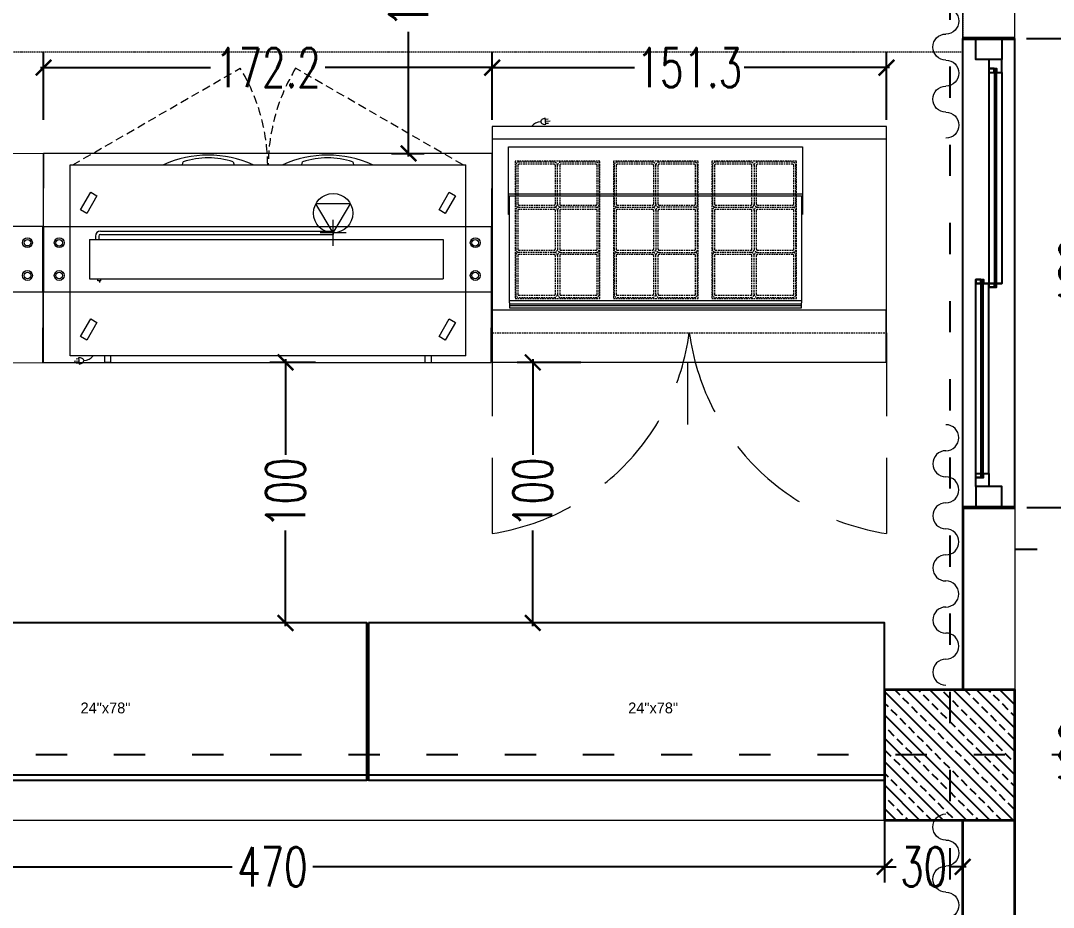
# Model space of a CAD drawing. Header units: centimetres. Extents: x -3207095 to 15275363, y -32656 to 4798027.
# Drawn here: x 685275.2 to 685671.6, y 4437893.4 to 4438233.8 of the extents above; entities that cross this region are included whole.
import ezdxf

# ---------------------------------------------------------------- set-up
doc = ezdxf.new("R2010")
doc.units = ezdxf.units.CM
for name, pattern in [('ACAD_ISO03W100', [30, 12, -18]), ('DASHED', [19.05, 12.7, -6.35]), ('DUZ', [500, 500]), ('HIDDEN', [0.375, 0.25, -0.125]), ('ШТРИХОВАЯ', [0.75, 0.5, -0.25])]:
    doc.linetypes.add(name, pattern=pattern)
doc.layers.get('0').update_dxf_attribs({"color": 1, "linetype": 'DUZ'})
for name, color, linetype, lineweight in [('200', 9, 'Continuous', 0), ('201', 2, 'HIDDEN', 9), ('206-KCL-DS', 1, 'DASHED', 13), ('350', 3, 'Continuous', 9), ('800', 2, 'Continuous', 15), ('cam', 143, 'Continuous', 20), ('DUV', 220, 'Continuous', 50), ('DUVAR', 7, 'Continuous', 35), ('FE_PERDE', 205, 'Continuous', 15), ('Fix & Furniture', 144, 'Continuous', 13), ('gor25', 142, 'Continuous', 25), ('inne_gulv', 252, 'Continuous', 9), ('iç duvar', 7, 'Continuous', 50), ('KOLON_F', 3, 'Continuous', 35)]:
    doc.layers.add(name, color=color, linetype=linetype, lineweight=lineweight)
for name, color, linetype in [('AGAC', 116, 'Continuous'), ('DIM', 1, 'DUZ'), ('IND Equipos', 3, 'Continuous'), ('KOLTAR_F', 145, 'Continuous'), ('Leyenda', 7, 'Continuous'), ('PEN', 161, 'Continuous'), ('söve', 26, 'DUZ')]:
    doc.layers.add(name, color=color, linetype=linetype)
doc.styles.add('DIM', font='ROMANSTW.SHX', dxfattribs={"width": 0.7})
doc.dimstyles.new('1_100', dxfattribs={"dimtxt": 15, "dimasz": 6, "dimexe": 6, "dimexo": 0, "dimgap": 2, "dimtad": 0, "dimdec": 1, "dimzin": 11, "dimdsep": 46, "dimtxsty": 'DIM', "dimblk": 'ARCHTICK', "dimcen": 3, "dimdle": 1.25, "dimclrt": 2, "dimadec": 0, "dimazin": 0, "dimtfac": 1.25, "dimtdec": 1, "dimtix": 1, "dimtofl": 0, "dimtmove": 1, "dimatfit": 3, "dimldrblk": 'ARCHTICK', "dimfxl": 20, "dimfxlon": 1, "dimtolj": 1, "dimtzin": 0, "dimarcsym": 0})
pattern_1 = [(135, (5187059.261, 3777343.4494), (-4.4901280605, -4.4901280605), []), (135, (5187059.261, 3777347.9395), (-4.4901280605, -4.4901280605), [3.175, -1.5875])]

# ---------------------------------------------------------------- blocks, each defined once
blk = doc.blocks.new('GEN_BLOCK00601')
at = {"linetype": 'Continuous', "ltscale": 50}
for centre, start, end in [((50, 50), 0, 180), ((250, 50), 0, 180), ((450, 50), 0, 180), ((650, 50), 0, 180), ((850, 50), 0, 180), ((150, 50), 180, 0), ((350, 50), 180, 0), ((550, 50), 180, 0), ((750, 50), 180, 0), ((950, 50), 180, 0)]:
    blk.add_arc(centre, 50, start, end, dxfattribs=at)
for tag in ['Sfb', 'FLOOR']:
    blk.add_attdef(tag, (0, 0), '', height=1)
blk = doc.blocks.new('_ArchTick')
at = {"color": 0, "linetype": 'ByBlock', "const_width": 0.15}
blk.add_lwpolyline([(-0.5, -0.5), (0.5, 0.5)], dxfattribs=at)
blk = doc.blocks.new('*D5622')
at = {"layer": 'Defpoints', "color": 0, "linetype": 'Continuous', "lineweight": 5, "transparency": 16777216}
for p in [(685656.79, 4438046.93), (685681.42, 4438046.93), (685656.79, 4437856.93)]:
    blk.add_point(p, dxfattribs=at)
at = {"layer": 'DIM', "color": 0, "linetype": 'Continuous', "lineweight": -2, "transparency": 16777216}
for p, q in [((685661.42, 4438046.93), (685687.42, 4438046.93)), ((685681.42, 4438048.18), (685681.42, 4437966.43)), ((685681.42, 4437855.68), (685681.42, 4437937.43)), ((685661.42, 4437856.93), (685687.42, 4437856.93))]:
    blk.add_line(p, q, dxfattribs=at)
at = {"layer": 'DIM', "color": 0, "linetype": 'Continuous', "lineweight": -2, "transparency": 16777216, "xscale": 6, "yscale": 6, "zscale": 6}
for p, rotation in [((685681.42, 4438046.93), 90), ((685681.42, 4437856.93), 270)]:
    blk.add_blockref('_ArchTick', p, dxfattribs=dict(at, rotation=rotation))
at = {"layer": 'DIM', "color": 2, "linetype": 'Continuous', "lineweight": 5, "transparency": 16777216, "insert": (685681.42, 4437951.93), "char_height": 15, "attachment_point": 5, "rotation": 90, "style": 'DIM'}
blk.add_mtext('\\A1;190', dxfattribs=at)
blk = doc.blocks.new('*D5623')
at = {"layer": 'Defpoints', "color": 0, "linetype": 'Continuous', "lineweight": 5, "transparency": 16777216}
for p in [(685656.79, 4438226.93), (685681.42, 4438226.93), (685656.79, 4438046.93)]:
    blk.add_point(p, dxfattribs=at)
at = {"layer": 'DIM', "color": 0, "linetype": 'Continuous', "lineweight": -2, "transparency": 16777216}
for p, q in [((685661.42, 4438226.93), (685687.42, 4438226.93)), ((685681.42, 4438228.18), (685681.42, 4438151.43)), ((685681.42, 4438045.68), (685681.42, 4438122.43)), ((685661.42, 4438046.93), (685687.42, 4438046.93))]:
    blk.add_line(p, q, dxfattribs=at)
at = {"layer": 'DIM', "color": 0, "linetype": 'Continuous', "lineweight": -2, "transparency": 16777216, "xscale": 6, "yscale": 6, "zscale": 6}
for p, rotation in [((685681.42, 4438226.93), 90), ((685681.42, 4438046.93), 270)]:
    blk.add_blockref('_ArchTick', p, dxfattribs=dict(at, rotation=rotation))
at = {"layer": 'DIM', "color": 2, "linetype": 'Continuous', "lineweight": 5, "transparency": 16777216, "insert": (685681.42, 4438136.93), "char_height": 15, "attachment_point": 5, "rotation": 90, "style": 'DIM'}
blk.add_mtext('\\A1;180', dxfattribs=at)
blk = doc.blocks.new('*D5624')
at = {"layer": 'Defpoints', "color": 0, "linetype": 'Continuous', "lineweight": 5, "transparency": 16777216}
for p in [(685656.79, 4438416.93), (685681.2, 4438416.93), (685656.79, 4438226.93)]:
    blk.add_point(p, dxfattribs=at)
at = {"layer": 'DIM', "color": 0, "linetype": 'Continuous', "lineweight": -2, "transparency": 16777216}
for p, q in [((685661.2, 4438416.93), (685687.2, 4438416.93)), ((685681.2, 4438418.18), (685681.2, 4438336.43)), ((685681.2, 4438225.68), (685681.2, 4438307.43)), ((685661.2, 4438226.93), (685687.2, 4438226.93))]:
    blk.add_line(p, q, dxfattribs=at)
at = {"layer": 'DIM', "color": 0, "linetype": 'Continuous', "lineweight": -2, "transparency": 16777216, "xscale": 6, "yscale": 6, "zscale": 6}
for p, rotation in [((685681.2, 4438416.93), 90), ((685681.2, 4438226.93), 270)]:
    blk.add_blockref('_ArchTick', p, dxfattribs=dict(at, rotation=rotation))
at = {"layer": 'DIM', "color": 2, "linetype": 'Continuous', "lineweight": 5, "transparency": 16777216, "insert": (685681.2, 4438321.93), "char_height": 15, "attachment_point": 5, "rotation": 90, "style": 'DIM'}
blk.add_mtext('\\A1;190', dxfattribs=at)
blk = doc.blocks.new('*D5545')
at = {"layer": 'Defpoints', "color": 0, "linetype": 'Continuous', "lineweight": 5, "transparency": 16777216}
for p in [(685136.79, 4437926.93), (685606.79, 4437926.93), (685606.79, 4437908.95)]:
    blk.add_point(p, dxfattribs=at)
at = {"layer": 'DIM', "color": 0, "linetype": 'Continuous', "lineweight": -2, "transparency": 16777216}
for p, q in [((685136.79, 4437926.93), (685136.79, 4437902.95)), ((685606.79, 4437926.93), (685606.79, 4437902.95)), ((685135.54, 4437908.95), (685356.29, 4437908.95)), ((685608.04, 4437908.95), (685387.29, 4437908.95))]:
    blk.add_line(p, q, dxfattribs=at)
at = {"layer": 'DIM', "color": 0, "linetype": 'Continuous', "lineweight": -2, "transparency": 16777216, "xscale": 6, "yscale": 6, "zscale": 6, "rotation": 180}
blk.add_blockref('_ArchTick', (685136.79, 4437908.95), dxfattribs=at)
at = {"layer": 'DIM', "color": 0, "linetype": 'Continuous', "lineweight": -2, "transparency": 16777216, "xscale": 6, "yscale": 6, "zscale": 6}
blk.add_blockref('_ArchTick', (685606.79, 4437908.95), dxfattribs=at)
at = {"layer": 'DIM', "color": 2, "linetype": 'Continuous', "lineweight": 5, "transparency": 16777216, "insert": (685371.79, 4437908.95), "char_height": 15, "attachment_point": 5, "style": 'DIM'}
blk.add_mtext('\\A1;470', dxfattribs=at)
blk = doc.blocks.new('*D5546')
at = {"layer": 'Defpoints', "color": 0, "linetype": 'Continuous', "lineweight": 5, "transparency": 16777216}
for p in [(685606.79, 4437926.93), (685636.79, 4437926.93), (685636.79, 4437908.95)]:
    blk.add_point(p, dxfattribs=at)
at = {"layer": 'DIM', "color": 0, "linetype": 'Continuous', "lineweight": -2, "transparency": 16777216}
for p, q in [((685606.79, 4437926.93), (685606.79, 4437902.95)), ((685636.79, 4437926.93), (685636.79, 4437902.95)), ((685605.54, 4437908.95), (685611.29, 4437908.95)), ((685638.04, 4437908.95), (685632.29, 4437908.95))]:
    blk.add_line(p, q, dxfattribs=at)
at = {"layer": 'DIM', "color": 0, "linetype": 'Continuous', "lineweight": -2, "transparency": 16777216, "xscale": 6, "yscale": 6, "zscale": 6, "rotation": 180}
blk.add_blockref('_ArchTick', (685606.79, 4437908.95), dxfattribs=at)
at = {"layer": 'DIM', "color": 0, "linetype": 'Continuous', "lineweight": -2, "transparency": 16777216, "xscale": 6, "yscale": 6, "zscale": 6}
blk.add_blockref('_ArchTick', (685636.79, 4437908.95), dxfattribs=at)
at = {"layer": 'DIM', "color": 2, "linetype": 'Continuous', "lineweight": 5, "transparency": 16777216, "insert": (685621.79, 4437908.95), "char_height": 15, "attachment_point": 5, "style": 'DIM'}
blk.add_mtext('\\A1;30', dxfattribs=at)
blk = doc.blocks.new('*D5819')
at = {"layer": 'Defpoints', "color": 0, "linetype": 'Continuous', "lineweight": 5, "transparency": 16777216}
for p in [(691256.93, 4438668.74), (0, 4437978.74), (691238.54, 4437978.74)]:
    blk.add_point(p, dxfattribs=at)
at = {"layer": 'DIM', "color": 0, "linetype": 'Continuous', "lineweight": -2, "transparency": 16777216}
for p, q in [((691238.54, 4438669.99), (691238.54, 4438339.24)), ((691256.93, 4438668.74), (691232.54, 4438668.74)), ((691238.54, 4437977.49), (691238.54, 4438308.24)), ((691218.54, 4437978.74), (691244.54, 4437978.74))]:
    blk.add_line(p, q, dxfattribs=at)
at = {"layer": 'DIM', "color": 0, "linetype": 'Continuous', "lineweight": -2, "transparency": 16777216, "xscale": 6, "yscale": 6, "zscale": 6}
for p, rotation in [((691238.54, 4438668.74), 90), ((691238.54, 4437978.74), 270)]:
    blk.add_blockref('_ArchTick', p, dxfattribs=dict(at, rotation=rotation))
at = {"layer": 'DIM', "color": 2, "linetype": 'Continuous', "lineweight": 5, "transparency": 16777216, "insert": (691238.54, 4438323.74), "char_height": 15, "attachment_point": 5, "rotation": 90, "style": 'DIM'}
blk.add_mtext('\\A1;690', dxfattribs=at)
blk = doc.blocks.new('canlghas')
at = {"layer": '200'}
for p, q in [((8393.798, 1486.8833), (8395.5371, 1486.8833)), ((8393.798, 1486.6293), (8393.798, 1486.8833)), ((8395.5371, 1486.6293), (8395.5371, 1486.8833)), ((8393.798, 1486.6293), (8395.5371, 1486.6293))]:
    blk.add_line(p, q, dxfattribs=at)
for centre, radius in [((8393.8615, 1486.8198), 0.0191), ((8393.8615, 1486.8198), 0.0127), ((8395.4736, 1486.8198), 0.0191), ((8395.4736, 1486.8198), 0.0127), ((8393.8615, 1486.6928), 0.0191), ((8395.4736, 1486.6928), 0.0191), ((8393.8615, 1486.6928), 0.0127), ((8395.4736, 1486.6928), 0.0127)]:
    blk.add_circle(centre, radius, dxfattribs=at)
blk = doc.blocks.new('TFR054P')
at = {"layer": '200'}
for p, q in [((0, -1), (0, -30.13)), ((0, -1), (60.38, -1)), ((5.24, 0), (5.24, -1)), ((6.18, 0), (5.24, 0)), ((6.18, 0), (6.18, -1)), ((54.13, 0), (54.13, -1)), ((54.13, 0), (55.07, 0)), ((55.07, 0), (55.07, -1)), ((60.38, -1), (60.38, -30.13)), ((1.58, -6.09), (3.13, -3.41)), ((4.09, -3.97), (2.54, -6.64)), ((3.13, -3.41), (4.09, -3.97)), ((56.27, -6.09), (57.82, -3.41)), ((58.78, -3.97), (57.23, -6.64)), ((57.82, -3.41), (58.78, -3.97)), ((2.54, -6.64), (1.58, -6.09)), ((57.23, -6.64), (56.27, -6.09)), ((1.58, -25.41), (3.13, -22.73)), ((4.09, -23.29), (2.54, -25.97)), ((3.13, -22.73), (4.09, -23.29)), ((56.27, -25.41), (57.82, -22.73)), ((58.78, -23.29), (57.23, -25.97)), ((57.82, -22.73), (58.78, -23.29)), ((2.54, -25.97), (1.58, -25.41)), ((57.23, -25.97), (56.27, -25.41)), ((60.38, -30.13), (0, -30.13)), ((17.26, -30.59), (17.13, -30.13)), ((25.02, -30.13), (24.9, -30.59)), ((35.48, -30.59), (35.35, -30.13)), ((43.24, -30.13), (43.11, -30.59))]:
    blk.add_line(p, q, dxfattribs=at)
for centre, radius, start, end in [((21.08, -15.27), 16.36, 245.2721, 294.7279), ((21.08, -18.86), 12.34, 251.9772, 288.0228), ((39.3, -15.27), 16.36, 245.2721, 294.7279), ((39.3, -18.86), 12.34, 251.9772, 288.0228)]:
    blk.add_arc(centre, radius, start, end, dxfattribs=at)
at = {"layer": '206-KCL-DS', "ltscale": 0.1}
for p, q in [((0.42, -30.13), (25.97, -44.88)), ((59.96, -30.13), (34.4, -44.88))]:
    blk.add_line(p, q, dxfattribs=at)
for centre, start, end in [((1.16, -29.88), 328.8363, 359.5059), ((59.21, -29.88), 180.4941, 211.1637)]:
    blk.add_arc(centre, 28.99, start, end, dxfattribs=at)
at = {"layer": '350'}
for p, q in [((59.07, -0.68), (58.97, 0.25)), ((58.98, 0.12), (59.38, 0.16)), ((59.02, -0.2), (59.73, -0.13)), ((59.05, -0.52), (59.45, -0.48))]:
    blk.add_line(p, q, dxfattribs=at)
for centre, radius, start, end in [((58.8, -0.38), 0.562, 127.9125, 152.372), ((58.96, -0.6), 0.832, 110.4392, 127.9125), ((59.09, -0.95), 1.21, 95.9458, 110.4392), ((58.28, -2.06), 1.76, 90.5583, 143.148), ((58.57, -0.26), 0.302, 152.372, 219.5196), ((58.77, -0.1), 0.562, 219.5196, 243.9791), ((58.89, 0.15), 0.832, 243.9791, 261.4524), ((58.94, 0.52), 1.21, 261.4524, 275.9458)]:
    blk.add_arc(centre, radius, start, end, dxfattribs=at)
blk = doc.blocks.new('DC4M6SBP')
at = {"layer": '200'}
for p, q in [((0, 0), (0, -31.5)), ((60.13, 0), (0, 0)), ((60.13, -31.5), (60.13, 0)), ((60.13, -1.95), (0, -1.95)), ((2.5, -3.09), (47.34, -3.09)), ((2.5, -13.44), (2.5, -3.09)), ((47.34, -3.09), (47.34, -13.44)), ((47.34, -10.33), (2.5, -10.33)), ((2.54, -10.61), (47.34, -10.61)), ((2.54, -13.44), (2.54, -10.61)), ((2.66, -26.91), (2.66, -10.61)), ((47.18, -10.61), (47.18, -26.91)), ((47.31, -13.44), (47.31, -10.61)), ((2.54, -13.44), (2.5, -13.44)), ((47.34, -13.44), (47.31, -13.44)), ((2.66, -26.54), (47.18, -26.54)), ((0.06, -36), (0.06, -28)), ((0.06, -28), (60.06, -28)), ((2.7, -26.91), (2.66, -26.91)), ((2.7, -27.71), (2.7, -26.91)), ((2.7, -27.08), (47.14, -27.08)), ((47.14, -27.35), (2.7, -27.35)), ((47.14, -27.71), (2.7, -27.71)), ((47.18, -26.91), (47.14, -26.91)), ((47.14, -26.91), (47.14, -27.71)), ((60.06, -28), (60.06, -36)), ((60.06, -36), (0.06, -36))]:
    blk.add_line(p, q, dxfattribs=at)
at = {"layer": '201'}
for p, q in [((16.42, -5.31), (3.5, -5.29)), ((3.5, -5.29), (3.5, -26.23)), ((3.58, -5.95), (3.58, -11.83)), ((3.91, -5.95), (3.91, -11.83)), ((9.46, -5.45), (4.08, -5.45)), ((9.46, -5.78), (4.08, -5.78)), ((9.63, -11.83), (9.63, -5.95)), ((9.96, -11.83), (9.96, -5.95)), ((10.29, -5.95), (10.29, -11.83)), ((15.84, -5.45), (10.46, -5.45)), ((15.84, -5.78), (10.46, -5.78)), ((16.01, -11.83), (16.01, -5.95)), ((16.34, -11.83), (16.34, -5.95)), ((16.42, -26.24), (16.42, -5.31)), ((18.5, -5.29), (18.5, -26.23)), ((31.42, -5.31), (18.5, -5.29)), ((18.58, -5.95), (18.58, -11.83)), ((18.91, -5.95), (18.91, -11.83)), ((24.46, -5.45), (19.08, -5.45)), ((24.46, -5.78), (19.08, -5.78)), ((24.63, -11.83), (24.63, -5.95)), ((24.96, -11.83), (24.96, -5.95)), ((25.29, -5.95), (25.29, -11.83)), ((30.84, -5.45), (25.46, -5.45)), ((30.84, -5.78), (25.46, -5.78)), ((31.01, -11.83), (31.01, -5.95)), ((31.34, -11.83), (31.34, -5.95)), ((31.42, -26.24), (31.42, -5.31)), ((33.5, -5.29), (33.5, -26.23)), ((46.42, -5.31), (33.5, -5.29)), ((33.58, -5.95), (33.58, -11.83)), ((33.91, -5.95), (33.91, -11.83)), ((39.46, -5.45), (34.08, -5.45)), ((39.46, -5.78), (34.08, -5.78)), ((39.63, -11.83), (39.63, -5.95)), ((39.96, -5.95), (39.96, -11.83)), ((40.29, -5.95), (40.29, -11.83)), ((45.84, -5.45), (40.46, -5.45)), ((45.84, -5.78), (40.46, -5.78)), ((46.01, -11.83), (46.01, -5.95)), ((46.34, -11.83), (46.34, -5.95)), ((46.42, -26.24), (46.42, -5.31)), ((4.08, -12), (9.46, -12)), ((4.08, -12.33), (9.46, -12.33)), ((10.46, -12), (15.84, -12)), ((15.84, -12.33), (10.46, -12.33)), ((19.08, -12), (24.46, -12)), ((19.08, -12.33), (24.46, -12.33)), ((25.46, -12), (30.84, -12)), ((30.84, -12.33), (25.46, -12.33)), ((34.08, -12), (39.46, -12)), ((34.08, -12.33), (39.46, -12.33)), ((40.46, -12), (45.84, -12)), ((40.46, -12.33), (45.84, -12.33)), ((3.58, -12.83), (3.58, -18.71)), ((3.91, -12.83), (3.91, -18.71)), ((9.46, -12.66), (4.08, -12.66)), ((9.63, -18.71), (9.63, -12.83)), ((9.96, -12.83), (9.96, -18.71)), ((10.29, -12.83), (10.29, -18.71)), ((15.84, -12.66), (10.46, -12.66)), ((16.01, -18.71), (16.01, -12.83)), ((16.34, -18.71), (16.34, -12.83)), ((18.58, -12.83), (18.58, -18.71)), ((18.91, -12.83), (18.91, -18.71)), ((24.46, -12.66), (19.08, -12.66)), ((24.63, -18.71), (24.63, -12.83)), ((24.96, -12.83), (24.96, -18.71)), ((25.29, -12.83), (25.29, -18.71)), ((30.84, -12.66), (25.46, -12.66)), ((31.01, -18.71), (31.01, -12.83)), ((31.34, -18.71), (31.34, -12.83)), ((33.58, -12.83), (33.58, -18.71)), ((33.91, -12.83), (33.91, -18.71)), ((39.46, -12.66), (34.08, -12.66)), ((39.63, -18.71), (39.63, -12.83)), ((39.96, -12.83), (39.96, -18.71)), ((40.29, -12.83), (40.29, -18.71)), ((45.84, -12.66), (40.46, -12.66)), ((46.01, -18.71), (46.01, -12.83)), ((46.34, -18.71), (46.34, -12.83)), ((4.08, -18.88), (9.46, -18.88)), ((10.46, -18.88), (15.84, -18.88)), ((19.08, -18.88), (24.46, -18.88)), ((25.46, -18.88), (30.84, -18.88)), ((34.08, -18.88), (39.46, -18.88)), ((40.46, -18.88), (45.84, -18.88)), ((3.58, -19.71), (3.58, -25.59)), ((3.91, -19.71), (3.91, -25.59)), ((9.46, -19.21), (4.08, -19.21)), ((9.46, -19.54), (4.08, -19.54)), ((9.63, -25.59), (9.63, -19.71)), ((9.96, -19.71), (9.96, -25.59)), ((10.29, -19.71), (10.29, -25.59)), ((10.46, -19.21), (15.84, -19.21)), ((15.84, -19.54), (10.46, -19.54)), ((16.01, -25.59), (16.01, -19.71)), ((16.34, -25.59), (16.34, -19.71)), ((18.58, -19.71), (18.58, -25.59)), ((18.91, -19.71), (18.91, -25.59)), ((19.08, -19.21), (24.46, -19.21)), ((24.46, -19.54), (19.08, -19.54)), ((24.63, -25.59), (24.63, -19.71)), ((24.96, -25.59), (24.96, -19.71)), ((25.29, -19.71), (25.29, -25.59)), ((25.46, -19.21), (30.84, -19.21)), ((30.84, -19.54), (25.46, -19.54)), ((31.01, -25.59), (31.01, -19.71)), ((31.34, -25.59), (31.34, -19.71)), ((33.58, -19.71), (33.58, -25.59)), ((33.91, -19.71), (33.91, -25.59)), ((39.46, -19.21), (34.08, -19.21)), ((39.46, -19.54), (34.08, -19.54)), ((39.63, -25.59), (39.63, -19.71)), ((39.96, -25.59), (39.96, -19.71)), ((40.29, -19.71), (40.29, -25.59)), ((40.46, -19.21), (45.84, -19.21)), ((45.84, -19.54), (40.46, -19.54)), ((46.01, -25.59), (46.01, -19.71)), ((46.34, -25.59), (46.34, -19.71)), ((3.5, -26.23), (16.42, -26.24)), ((4.08, -25.76), (9.46, -25.76)), ((4.08, -26.09), (9.46, -26.09)), ((10.46, -25.76), (15.84, -25.76)), ((10.46, -26.09), (15.84, -26.09)), ((18.5, -26.23), (31.42, -26.24)), ((19.08, -25.76), (24.46, -25.76)), ((19.08, -26.09), (24.46, -26.09)), ((25.46, -25.76), (30.84, -25.76)), ((25.46, -26.09), (30.84, -26.09)), ((33.5, -26.23), (46.42, -26.24)), ((34.08, -25.76), (39.46, -25.76)), ((34.08, -26.09), (39.46, -26.09)), ((40.46, -25.76), (45.84, -25.76)), ((40.46, -26.09), (45.84, -26.09)), ((0, -31.5), (60.13, -31.5))]:
    blk.add_line(p, q, dxfattribs=at)
for centre, radius, start, end in [((4.08, -5.95), 0.5, 90, 180), ((4.08, -5.95), 0.17, 90, 180), ((9.46, -5.95), 0.5, 0, 90), ((9.46, -5.95), 0.17, 0, 90), ((10.46, -5.95), 0.5, 90, 180), ((10.46, -5.95), 0.17, 90, 180), ((15.84, -5.95), 0.5, 0, 90), ((15.84, -5.95), 0.17, 0, 90), ((19.08, -5.95), 0.5, 90, 180), ((19.08, -5.95), 0.17, 90, 180), ((24.46, -5.95), 0.5, 0, 90), ((24.46, -5.95), 0.17, 0, 90), ((25.46, -5.95), 0.5, 90, 180), ((25.46, -5.95), 0.17, 90, 180), ((30.84, -5.95), 0.5, 0, 90), ((30.84, -5.95), 0.17, 0, 90), ((34.08, -5.95), 0.5, 90, 180), ((34.08, -5.95), 0.17, 90, 180), ((39.46, -5.95), 0.5, 0, 90), ((39.46, -5.95), 0.17, 0, 90), ((40.46, -5.95), 0.5, 90, 180), ((40.46, -5.95), 0.17, 90, 180), ((45.84, -5.95), 0.5, 0, 90), ((45.84, -5.95), 0.17, 0, 90), ((4.08, -11.83), 0.5, 180, 270), ((4.08, -12.83), 0.5, 90, 180), ((4.08, -11.83), 0.17, 180, 270), ((9.46, -11.83), 0.17, 270, 360), ((9.46, -11.83), 0.5, 270, 0), ((9.46, -12.83), 0.5, 0, 90), ((10.46, -11.83), 0.5, 180, 270), ((10.46, -12.83), 0.5, 90, 180), ((10.46, -11.83), 0.17, 180, 270), ((15.84, -11.83), 0.17, 270, 360), ((15.84, -11.83), 0.5, 270, 0), ((15.84, -12.83), 0.5, 0, 90), ((19.08, -11.83), 0.5, 180, 270), ((19.08, -12.83), 0.5, 90, 180), ((19.08, -11.83), 0.17, 180, 270), ((24.46, -11.83), 0.17, 270, 360), ((24.46, -11.83), 0.5, 270, 0), ((24.46, -12.83), 0.5, 0, 90), ((25.46, -11.83), 0.5, 180, 270), ((25.46, -12.83), 0.5, 90, 180), ((25.46, -11.83), 0.17, 180, 270), ((30.84, -11.83), 0.17, 270, 360), ((30.84, -11.83), 0.5, 270, 0), ((30.84, -12.83), 0.5, 0, 90), ((34.08, -11.83), 0.5, 180, 270), ((34.08, -12.83), 0.5, 90, 180), ((34.08, -11.83), 0.17, 180, 270), ((39.46, -11.83), 0.17, 270, 360), ((39.46, -11.83), 0.5, 270, 0), ((39.46, -12.83), 0.5, 0, 90), ((40.46, -11.83), 0.5, 180, 270), ((40.46, -12.83), 0.5, 90, 180), ((40.46, -11.83), 0.17, 180, 270), ((45.84, -11.83), 0.17, 270, 360), ((45.84, -11.83), 0.5, 270, 0), ((45.84, -12.83), 0.5, 0, 90), ((4.08, -12.83), 0.17, 90, 180), ((9.46, -12.83), 0.17, 0, 90), ((10.46, -12.83), 0.17, 90, 180), ((15.84, -12.83), 0.17, 0, 90), ((19.08, -12.83), 0.17, 90, 180), ((24.46, -12.83), 0.17, 0, 90), ((25.46, -12.83), 0.17, 90, 180), ((30.84, -12.83), 0.17, 0, 90), ((34.08, -12.83), 0.17, 90, 180), ((39.46, -12.83), 0.17, 0, 90), ((40.46, -12.83), 0.17, 90, 180), ((45.84, -12.83), 0.17, 0, 90), ((4.08, -18.71), 0.5, 180, 270), ((4.08, -18.71), 0.17, 180, 270), ((9.46, -18.71), 0.17, 270, 360), ((9.46, -18.71), 0.5, 270, 0), ((10.46, -18.71), 0.5, 180, 270), ((10.46, -18.71), 0.17, 180, 270), ((15.84, -18.71), 0.17, 270, 360), ((15.84, -18.71), 0.5, 270, 0), ((19.08, -18.71), 0.5, 180, 270), ((19.08, -18.71), 0.17, 180, 270), ((24.46, -18.71), 0.17, 270, 360), ((24.46, -18.71), 0.5, 270, 0), ((25.46, -18.71), 0.5, 180, 270), ((25.46, -18.71), 0.17, 180, 270), ((30.84, -18.71), 0.17, 270, 360), ((30.84, -18.71), 0.5, 270, 0), ((34.08, -18.71), 0.5, 180, 270), ((34.08, -18.71), 0.17, 180, 270), ((39.46, -18.71), 0.17, 270, 360), ((39.46, -18.71), 0.5, 270, 0), ((40.46, -18.71), 0.5, 180, 270), ((40.46, -18.71), 0.17, 180, 270), ((45.84, -18.71), 0.17, 270, 360), ((45.84, -18.71), 0.5, 270, 0), ((4.08, -19.71), 0.5, 90, 180), ((4.08, -19.71), 0.17, 90, 180), ((9.46, -19.71), 0.5, 0, 90), ((9.46, -19.71), 0.17, 0, 90), ((10.46, -19.71), 0.5, 90, 180), ((10.46, -19.71), 0.17, 90, 180), ((15.84, -19.71), 0.5, 0, 90), ((15.84, -19.71), 0.17, 0, 90), ((19.08, -19.71), 0.5, 90, 180), ((19.08, -19.71), 0.17, 90, 180), ((24.46, -19.71), 0.5, 0, 90), ((24.46, -19.71), 0.17, 0, 90), ((25.46, -19.71), 0.5, 90, 180), ((25.46, -19.71), 0.17, 90, 180), ((30.84, -19.71), 0.5, 0, 90), ((30.84, -19.71), 0.17, 0, 90), ((34.08, -19.71), 0.5, 90, 180), ((34.08, -19.71), 0.17, 90, 180), ((39.46, -19.71), 0.5, 0, 90), ((39.46, -19.71), 0.17, 0, 90), ((40.46, -19.71), 0.5, 90, 180), ((40.46, -19.71), 0.17, 90, 180), ((45.84, -19.71), 0.5, 0, 90), ((45.84, -19.71), 0.17, 0, 90), ((4.08, -25.59), 0.5, 180, 270), ((4.08, -25.59), 0.17, 180, 270), ((9.46, -25.59), 0.5, 270, 0), ((9.46, -25.59), 0.17, 270, 360), ((10.46, -25.59), 0.5, 180, 270), ((10.46, -25.59), 0.17, 180, 270), ((15.84, -25.59), 0.17, 270, 360), ((15.84, -25.59), 0.5, 270, 0), ((19.08, -25.59), 0.5, 180, 270), ((19.08, -25.59), 0.17, 180, 270), ((24.46, -25.59), 0.17, 270, 360), ((24.46, -25.59), 0.5, 270, 0), ((25.46, -25.59), 0.5, 180, 270), ((25.46, -25.59), 0.17, 180, 270), ((30.84, -25.59), 0.17, 270, 360), ((30.84, -25.59), 0.5, 270, 0), ((34.08, -25.59), 0.5, 180, 270), ((34.08, -25.59), 0.17, 180, 270), ((39.46, -25.59), 0.17, 270, 360), ((39.46, -25.59), 0.5, 270, 0), ((40.46, -25.59), 0.5, 180, 270), ((40.46, -25.59), 0.17, 180, 270), ((45.84, -25.59), 0.17, 270, 360), ((45.84, -25.59), 0.5, 270, 0)]:
    blk.add_arc(centre, radius, start, end, dxfattribs=at)
at = {"layer": '206-KCL-DS'}
for p, q in [((0, -31.5), (0, -62.11)), ((60.13, -31.5), (60.13, -62.11))]:
    blk.add_line(p, q, dxfattribs=at)
for centre, start, end in [((-5.45, -26.68), 278.7514, 352.2779), ((65.58, -26.68), 187.7221, 261.2486)]:
    blk.add_arc(centre, 35.84, start, end, dxfattribs=at)
at = {"layer": '350'}
for p, q in [((8.19, 0.32), (8.1, 1.25)), ((8.11, 1.12), (8.51, 1.16)), ((8.14, 0.8), (8.85, 0.87)), ((8.18, 0.48), (8.57, 0.52))]:
    blk.add_line(p, q, dxfattribs=at)
blk.add_lwpolyline([(8.1, 1.25, 0.063324), (7.8, 1.18, 0.07639), (7.58, 1.06, 0.107132), (7.43, 0.88, 0.301668), (7.46, 0.55, 0.107132), (7.65, 0.4, 0.07639), (7.89, 0.32, 0.063324), (8.19, 0.32, 0.063324)], format="xyb", dxfattribs=at)
blk.add_arc((7.41, -1.06), 1.76, 90.5583, 143.148, dxfattribs=at)
blk = doc.blocks.new('HTAX052P')
at = {"layer": '200'}
for p, q in [((0, -3), (0, -9)), ((0, -3), (54, -3)), ((0.94, -2.49), (0.94, -3)), ((1.44, -2.49), (1.44, -3)), ((1.69, -1.74), (37.19, -1.74)), ((1.69, -2.24), (37.19, -2.24)), ((37.19, -1.74), (37.19, -2.24)), ((54, -3), (54, -9)), ((0, -9), (54, -9)), ((1.27, -9.31), (1.27, -9)), ((1.77, -9.31), (1.27, -9.31)), ((1.52, -9.31), (1.52, -9.56)), ((1.77, -9.31), (1.77, -9))]:
    blk.add_line(p, q, dxfattribs=at)
for radius in [0.75, 0.25]:
    blk.add_arc((1.69, -2.49), radius, 90, 180, dxfattribs=at)
at = {"layer": '350'}
for p, q in [((37.19, -1.99), (34.55, 2.45)), ((39.82, 2.45), (34.55, 2.45)), ((37.19, -1.99), (39.82, 2.45)), ((37.19, -3.99), (37.19, 0.01)), ((39.19, -1.99), (35.19, -1.99))]:
    blk.add_line(p, q, dxfattribs=at)
blk.add_circle((37.19, 1.01), 3, dxfattribs=at)
blk = doc.blocks.new('*D5925')
at = {"layer": 'Defpoints', "color": 0, "linetype": 'Continuous', "lineweight": 5, "transparency": 16777216}
for p in [(685417.5, 4438320.07), (685424.08, 4438320.07), (685417.5, 4438182.85)]:
    blk.add_point(p, dxfattribs=at)
at = {"layer": 'DIM', "color": 0, "linetype": 'Continuous', "lineweight": -2, "transparency": 16777216}
for p, q in [((685424.08, 4438321.32), (685424.08, 4438273.46)), ((685417.5, 4438320.07), (685430.08, 4438320.07)), ((685424.08, 4438181.6), (685424.08, 4438229.46)), ((685417.5, 4438182.85), (685430.08, 4438182.85))]:
    blk.add_line(p, q, dxfattribs=at)
at = {"layer": 'DIM', "color": 0, "linetype": 'Continuous', "lineweight": -2, "transparency": 16777216, "xscale": 6, "yscale": 6, "zscale": 6}
for p, rotation in [((685424.08, 4438320.07), 90), ((685424.08, 4438182.85), 270)]:
    blk.add_blockref('_ArchTick', p, dxfattribs=dict(at, rotation=rotation))
at = {"layer": 'DIM', "color": 2, "linetype": 'Continuous', "lineweight": 5, "transparency": 16777216, "insert": (685424.08, 4438251.46), "char_height": 15, "attachment_point": 5, "rotation": 90, "style": 'DIM'}
blk.add_mtext('\\A1;137.2', dxfattribs=at)
blk = doc.blocks.new('*D5926')
at = {"layer": 'Defpoints', "color": 0, "linetype": 'Continuous', "lineweight": 5, "transparency": 16777216}
for p in [(685490.18, 4438102.61), (685471.71, 4438002.59), (685490.18, 4438002.59)]:
    blk.add_point(p, dxfattribs=at)
at = {"layer": 'DIM', "color": 0, "linetype": 'Continuous', "lineweight": -2, "transparency": 16777216}
for p, q in [((685490.18, 4438102.61), (685465.71, 4438102.61)), ((685471.71, 4438103.86), (685471.71, 4438067.1)), ((685471.71, 4438001.34), (685471.71, 4438038.1)), ((685490.18, 4438002.59), (685465.71, 4438002.59))]:
    blk.add_line(p, q, dxfattribs=at)
at = {"layer": 'DIM', "color": 0, "linetype": 'Continuous', "lineweight": -2, "transparency": 16777216, "xscale": 6, "yscale": 6, "zscale": 6}
for p, rotation in [((685471.71, 4438102.61), 90), ((685471.71, 4438002.59), 270)]:
    blk.add_blockref('_ArchTick', p, dxfattribs=dict(at, rotation=rotation))
at = {"layer": 'DIM', "color": 2, "linetype": 'Continuous', "lineweight": 5, "transparency": 16777216, "insert": (685471.71, 4438052.6), "char_height": 15, "attachment_point": 5, "rotation": 90, "style": 'DIM'}
blk.add_mtext('\\A1;100', dxfattribs=at)
blk = doc.blocks.new('*D5930')
at = {"layer": 'Defpoints', "color": 0, "linetype": 'Continuous', "lineweight": 5, "transparency": 16777216}
for p in [(685376.83, 4438102.61), (685388.38, 4438102.61), (685388.38, 4438002.59)]:
    blk.add_point(p, dxfattribs=at)
at = {"layer": 'DIM', "color": 0, "linetype": 'Continuous', "lineweight": -2, "transparency": 16777216}
for p, q in [((685388.38, 4438102.61), (685370.83, 4438102.61)), ((685376.83, 4438103.86), (685376.83, 4438067.1)), ((685376.83, 4438001.34), (685376.83, 4438038.1)), ((685388.38, 4438002.59), (685370.83, 4438002.59))]:
    blk.add_line(p, q, dxfattribs=at)
at = {"layer": 'DIM', "color": 0, "linetype": 'Continuous', "lineweight": -2, "transparency": 16777216, "xscale": 6, "yscale": 6, "zscale": 6}
for p, rotation in [((685376.83, 4438102.61), 90), ((685376.83, 4438002.59), 270)]:
    blk.add_blockref('_ArchTick', p, dxfattribs=dict(at, rotation=rotation))
at = {"layer": 'DIM', "color": 2, "linetype": 'Continuous', "lineweight": 5, "transparency": 16777216, "insert": (685376.83, 4438052.6), "char_height": 15, "attachment_point": 5, "rotation": 90, "style": 'DIM'}
blk.add_mtext('\\A1;100', dxfattribs=at)
blk = doc.blocks.new('*D5936')
at = {"layer": 'Defpoints', "color": 0, "linetype": 'Continuous', "lineweight": 5, "transparency": 16777216}
for p in [(685456.17, 4438215.76), (685456.17, 4438193.19), (685607.47, 4438193.19)]:
    blk.add_point(p, dxfattribs=at)
at = {"layer": 'DIM', "color": 0, "linetype": 'Continuous', "lineweight": -2, "transparency": 16777216}
for p, q in [((685456.17, 4438195.76), (685456.17, 4438221.76)), ((685607.47, 4438195.76), (685607.47, 4438221.76)), ((685454.92, 4438215.76), (685510.82, 4438215.76)), ((685608.72, 4438215.76), (685552.82, 4438215.76))]:
    blk.add_line(p, q, dxfattribs=at)
at = {"layer": 'DIM', "color": 0, "linetype": 'Continuous', "lineweight": -2, "transparency": 16777216, "xscale": 6, "yscale": 6, "zscale": 6, "rotation": 180}
blk.add_blockref('_ArchTick', (685456.17, 4438215.76), dxfattribs=at)
at = {"layer": 'DIM', "color": 0, "linetype": 'Continuous', "lineweight": -2, "transparency": 16777216, "xscale": 6, "yscale": 6, "zscale": 6}
blk.add_blockref('_ArchTick', (685607.47, 4438215.76), dxfattribs=at)
at = {"layer": 'DIM', "color": 2, "linetype": 'Continuous', "lineweight": 5, "transparency": 16777216, "insert": (685531.82, 4438215.76), "char_height": 15, "attachment_point": 5, "style": 'DIM'}
blk.add_mtext('\\A1;151.3', dxfattribs=at)
blk = doc.blocks.new('*D5937')
at = {"layer": 'Defpoints', "color": 0, "linetype": 'Continuous', "lineweight": 5, "transparency": 16777216}
for p in [(685283.96, 4438215.76), (685283.96, 4438182.85), (685456.17, 4438182.85)]:
    blk.add_point(p, dxfattribs=at)
at = {"layer": 'DIM', "color": 0, "linetype": 'Continuous', "lineweight": -2, "transparency": 16777216}
for p, q in [((685283.96, 4438195.76), (685283.96, 4438221.76)), ((685456.17, 4438195.76), (685456.17, 4438221.76)), ((685282.71, 4438215.76), (685348.07, 4438215.76)), ((685457.42, 4438215.76), (685392.07, 4438215.76))]:
    blk.add_line(p, q, dxfattribs=at)
at = {"layer": 'DIM', "color": 0, "linetype": 'Continuous', "lineweight": -2, "transparency": 16777216, "xscale": 6, "yscale": 6, "zscale": 6, "rotation": 180}
blk.add_blockref('_ArchTick', (685283.96, 4438215.76), dxfattribs=at)
at = {"layer": 'DIM', "color": 0, "linetype": 'Continuous', "lineweight": -2, "transparency": 16777216, "xscale": 6, "yscale": 6, "zscale": 6}
blk.add_blockref('_ArchTick', (685456.17, 4438215.76), dxfattribs=at)
at = {"layer": 'DIM', "color": 2, "linetype": 'Continuous', "lineweight": 5, "transparency": 16777216, "insert": (685370.07, 4438215.76), "char_height": 15, "attachment_point": 5, "style": 'DIM'}
blk.add_mtext('\\A1;172.2', dxfattribs=at)

msp = doc.modelspace()

# ---------------------------------------------------------------- hatches: boundary and pattern name
at = {"layer": 'KOLTAR_F'}
h = msp.add_hatch(dxfattribs=at)
h.set_pattern_fill('ANSI33', color=256, angle=90, style=0)
h.set_pattern_definition(pattern_1)
h.paths.add_polyline_path([(685656.79, 4437926.93), (685656.79, 4437976.93), (685606.79, 4437976.93), (685606.79, 4437926.93)])
h = msp.add_hatch(dxfattribs=at)
h.set_pattern_fill('ANSI33', color=256, angle=90, style=0)
h.set_pattern_definition(pattern_1)
h.paths.add_polyline_path([(685656.79, 4437926.93), (685656.79, 4437976.93), (685606.79, 4437976.93), (685606.79, 4437926.93)])

# ---------------------------------------------------------------- linework, layer by layer
at = {"color": 232, "linetype": 'ACAD_ISO03W100'}
for p, q in [((685631.79, 4439926.16), (685631.79, 4436667.31)), ((685862.98, 4437951.93), (681754.42, 4437951.93))]:
    msp.add_line(p, q, dxfattribs=at)
at = {"layer": '200'}
for points in [[(685283.96, 4438182.85), (685111.76, 4438181.89), (685111.76, 4438101.66), (685283.96, 4438102.61)], [(685456.17, 4438182.85), (685283.96, 4438182.85), (685283.52, 4438102.61), (685455.73, 4438102.61)]]:
    msp.add_lwpolyline(points, close=True, dxfattribs=at)
at = {"layer": '800'}
msp.add_line((685531.23, 4438078.72), (685531.23, 4438102.61), dxfattribs=at)
at = {"layer": 'AGAC'}
for p, q in [((685636.79, 4438046.93), (685636.79, 4438226.93)), ((685656.79, 4438046.93), (685656.79, 4438226.93))]:
    msp.add_line(p, q, dxfattribs=at)
at = {"layer": 'cam'}
for p, q in [((685648.79, 4438215.43), (685648.79, 4438131.43)), ((685649.29, 4438215.43), (685649.29, 4438131.43)), ((685649.79, 4438215.43), (685649.79, 4438131.43)), ((685643.79, 4438058.43), (685643.79, 4438134.43)), ((685644.29, 4438058.43), (685644.29, 4438134.43)), ((685644.79, 4438058.43), (685644.79, 4438134.43))]:
    msp.add_line(p, q, dxfattribs=at)
at = {"layer": 'DUV'}
for p, q in [((685636.79, 4438226.93), (685656.79, 4438226.93)), ((685636.79, 4438226.93), (685656.79, 4438226.93)), ((685636.79, 4438226.93), (685656.79, 4438226.93)), ((685636.79, 4438046.93), (685656.79, 4438046.93)), ((685636.79, 4438046.93), (685656.79, 4438046.93)), ((685636.79, 4438046.93), (685656.79, 4438046.93))]:
    msp.add_line(p, q, dxfattribs=at)
at = {"layer": 'DUVAR'}
for p, q in [((685636.79, 4438226.93), (685656.79, 4438226.93)), ((685636.79, 4438046.93), (685656.79, 4438046.93)), ((685636.79, 4438046.93), (685636.79, 4437976.93)), ((685636.79, 4437856.93), (685636.79, 4437926.93)), ((685656.79, 4437856.93), (685656.79, 4437926.93))]:
    msp.add_line(p, q, dxfattribs=at)
at = {"layer": 'Fix & Furniture', "linetype": 'ШТРИХОВАЯ', "lineweight": 5}
msp.add_lwpolyline([(684839.37, 4438396.72), (685636.79, 4438396.72), (685636.79, 4438221.71), (684839.37, 4438221.71)], close=True, dxfattribs=at)
at = {"layer": 'gor25'}
for p, q in [((685646.79, 4438213.93), (685646.79, 4438132.93)), ((685651.79, 4438213.93), (685651.79, 4438132.93)), ((685641.79, 4438059.93), (685641.79, 4438132.93)), ((685646.79, 4438059.93), (685646.79, 4438132.93))]:
    msp.add_line(p, q, dxfattribs=at)
at = {"layer": 'IND Equipos', "linetype": 'Continuous'}
for points in [[(685209.87, 4438002.59), (685209.87, 4437942.17), (685407.99, 4437942.17), (685407.99, 4438002.59)], [(685408.67, 4438002.59), (685408.67, 4437942.17), (685606.79, 4437942.17), (685606.79, 4438002.59)], [(685209.87, 4437944.15), (685209.87, 4437942.17), (685407.99, 4437942.17), (685407.99, 4437944.15)], [(685408.67, 4437944.15), (685408.67, 4437942.17), (685606.79, 4437942.17), (685606.79, 4437944.15)]]:
    msp.add_lwpolyline(points, close=True, dxfattribs=at)
at = {"layer": 'iç duvar', "color": 7, "lineweight": 18}
for p, q in [((685636.79, 4438226.93), (685636.79, 4438416.93)), ((685656.79, 4438226.93), (685656.79, 4438416.93)), ((685656.79, 4438046.93), (685656.79, 4437976.93))]:
    msp.add_line(p, q, dxfattribs=at)
at = {"layer": 'iç duvar', "color": 252, "linetype": 'Continuous', "lineweight": 5, "true_color": 0x939598}
for p, q in [((685136.79, 4437942.17), (685606.79, 4437942.17)), ((685136.79, 4437926.93), (685606.79, 4437926.93))]:
    msp.add_line(p, q, dxfattribs=at)
at = {"layer": 'KOLON_F'}
msp.add_lwpolyline([(685656.79, 4437926.93), (685656.79, 4437976.93), (685606.79, 4437976.93), (685606.79, 4437926.93)], close=True, dxfattribs=at)
msp.add_lwpolyline([(685656.79, 4437926.93), (685656.79, 4437976.93), (685606.79, 4437976.93), (685606.79, 4437926.93)], close=True, dxfattribs=at)
at = {"layer": 'PEN'}
for points in [[(685651.79, 4438218.93), (685651.79, 4438218.93), (685641.79, 4438218.93), (685641.79, 4438226.93), (685641.79, 4438226.93), (685651.79, 4438226.93), (685651.79, 4438226.93), (685651.79, 4438226.93), (685651.79, 4438218.93)], [(685651.79, 4438218.93), (685651.79, 4438218.93), (685646.79, 4438218.93), (685646.79, 4438215.43), (685648.79, 4438215.43), (685649.79, 4438215.43), (685649.79, 4438213.93), (685651.79, 4438213.93), (685651.79, 4438218.93)], [(685646.79, 4438215.43), (685646.79, 4438213.93), (685648.79, 4438213.93), (685648.79, 4438215.43)], [(685646.79, 4438132.93), (685646.79, 4438132.93), (685641.79, 4438132.93), (685641.79, 4438134.43), (685643.79, 4438134.43), (685644.79, 4438134.43), (685644.79, 4438132.93), (685646.79, 4438132.93), (685646.79, 4438132.93)], [(685641.79, 4438134.43), (685641.79, 4438132.93), (685643.79, 4438132.93), (685643.79, 4438134.43)], [(685646.79, 4438131.43), (685646.79, 4438132.93), (685648.79, 4438132.93), (685648.79, 4438131.43)], [(685651.79, 4438132.93), (685651.79, 4438132.93), (685646.79, 4438132.93), (685646.79, 4438131.43), (685648.79, 4438131.43), (685649.79, 4438131.43), (685649.79, 4438132.93), (685651.79, 4438132.93), (685651.79, 4438132.93)], [(685646.79, 4438054.93), (685646.79, 4438054.93), (685641.79, 4438054.93), (685641.79, 4438058.43), (685643.79, 4438058.43), (685644.79, 4438058.43), (685644.79, 4438059.93), (685646.79, 4438059.93), (685646.79, 4438054.93)], [(685641.79, 4438058.43), (685641.79, 4438059.93), (685643.79, 4438059.93), (685643.79, 4438058.43)], [(685651.79, 4438054.93), (685651.79, 4438054.93), (685641.79, 4438054.93), (685641.79, 4438046.93), (685641.79, 4438046.93), (685651.79, 4438046.93), (685651.79, 4438046.93), (685651.79, 4438046.93), (685651.79, 4438054.93)]]:
    msp.add_lwpolyline(points, close=True, dxfattribs=at)
at = {"layer": 'söve'}
msp.add_line((685665.37, 4438030.8), (685656.79, 4438030.8), dxfattribs=at)

# ---------------------------------------------------------------- block references
at = {"linetype": 'Continuous', "xscale": 2.51612903257616, "yscale": 2.51612903257616, "zscale": 2.51612903257616, "rotation": 179.9999999999999}
msp.add_blockref('TFR054P', (685446.03, 4438102.61), dxfattribs=at)
at = {"layer": '800', "xscale": 2.51612903257616, "yscale": 2.51612903257616, "zscale": 2.51612903257616}
for name, p in [('DC4M6SBP', (685456.17, 4438193.19)), ('HTAX052P', (685301.53, 4438157.36))]:
    msp.add_blockref(name, p, dxfattribs=at)
at = {"layer": 'FE_PERDE', "xscale": -0.100000202655411, "yscale": 0.100000202655411, "zscale": 0.100000202655411, "rotation": 90}
msp.add_blockref('GEN_BLOCK00601', (685635.29, 4438288.66), dxfattribs=at)
at = {"layer": 'FE_PERDE', "extrusion": (0, 0, -1), "yscale": 0.100000202655411, "zscale": -0.100000202655411, "rotation": 270}
for p, xscale in [((-685635.29, 4437978.7), -0.100000202655411), ((-685635.29, 4437929.25), 0.100000202655411)]:
    msp.add_blockref('GEN_BLOCK00601', p, dxfattribs=dict(at, xscale=xscale))
at = {"layer": 'inne_gulv', "linetype": 'ByBlock', "xscale": 99.06019813291968, "yscale": 99.06019813291968, "zscale": 99.06019813291968}
for p in [(-146379.53, 4290863.89), (-146207.62, 4290863.88)]:
    msp.add_blockref('canlghas', p, dxfattribs=at)

# ---------------------------------------------------------------- texts
at = {"layer": 'Leyenda', "char_height": 4.166, "attachment_point": 1}
for insert in [(685298.15, 4437972.04), (685508.37, 4437972.04)]:
    msp.add_mtext_dynamic_manual_height_columns('24"x78"', width=46.7036, gutter_width=347.13, heights=[0], dxfattribs=dict(at, insert=insert))

# ---------------------------------------------------------------- dimensions: what is measured, and where the dimension line sits
at = {"layer": 'DIM', "linetype": 'Continuous', "lineweight": 5}
for base, p1, p2, picture, middle in [((691238.54, 4437978.74), (691256.93, 4438668.74), (0, 4437978.74), '*D5819', (691238.54, 4438323.74)), ((685681.2, 4438416.93), (685656.79, 4438226.93), (685656.79, 4438416.93), '*D5624', (685681.2, 4438321.93)), ((685681.42, 4438226.93), (685656.79, 4438046.93), (685656.79, 4438226.93), '*D5623', (685681.42, 4438136.93)), ((685681.42, 4438046.93), (685656.79, 4437856.93), (685656.79, 4438046.93), '*D5622', (685681.42, 4437951.93))]:
    dim = msp.add_linear_dim(base=base, p1=p1, p2=p2, angle=90, dimstyle='1_100', dxfattribs=at)
    dim.commit()
    dim.dimension.update_dxf_attribs({"geometry": picture, "text_midpoint": middle})
for p1, p2, distance, picture, middle in [((685417.5, 4438182.85), (685417.5, 4438320.07), -6.58, '*D5925', (685424.08, 4438251.46)), ((685456.17, 4438182.85), (685283.96, 4438182.85), -32.91, '*D5937', (685370.07, 4438215.76)), ((685607.47, 4438193.19), (685456.17, 4438193.19), -22.56, '*D5936', (685531.82, 4438215.76)), ((685388.38, 4438002.59), (685388.38, 4438102.61), 11.55, '*D5930', (685376.83, 4438052.6)), ((685490.18, 4438102.61), (685490.18, 4438002.59), -18.47, '*D5926', (685471.71, 4438052.6))]:
    dim = msp.add_aligned_dim(p1=p1, p2=p2, distance=distance, dimstyle='1_100', dxfattribs=at)
    dim.commit()
    dim.dimension.update_dxf_attribs({"geometry": picture, "text_midpoint": middle})
for base, p1, p2, picture, middle in [((685606.79, 4437908.95), (685136.79, 4437926.93), (685606.79, 4437926.93), '*D5545', (685371.79, 4437908.95)), ((685636.79, 4437908.95), (685606.79, 4437926.93), (685636.79, 4437926.93), '*D5546', (685621.79, 4437908.95))]:
    dim = msp.add_linear_dim(base=base, p1=p1, p2=p2, dimstyle='1_100', dxfattribs=at)
    dim.commit()
    dim.dimension.update_dxf_attribs({"geometry": picture, "text_midpoint": middle})

doc.saveas('drawing.dxf')
